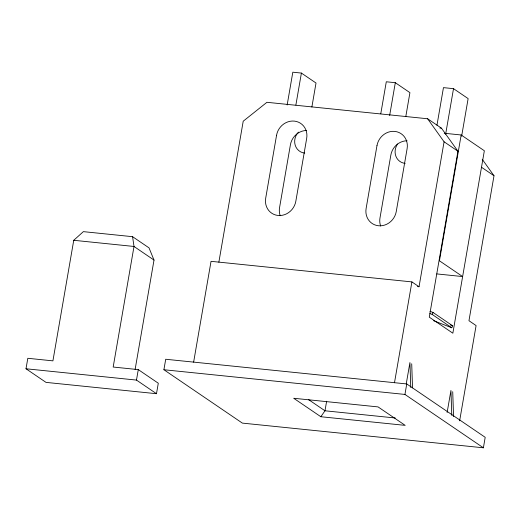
<?xml version="1.0" encoding="UTF-8"?>
<svg xmlns="http://www.w3.org/2000/svg" width="520" height="520" viewBox="0 0 520 520"><rect width="100%" height="100%" fill="white"/><g stroke="black" fill="none" stroke-linecap="round" stroke-linejoin="round"><path stroke-width="0.78" d="M132.574 236.685L134.004 246.467L113.178 367.036L138.281 369.61L158.294 383.221L156.481 393.705L46.007 382.382L26 368.771L27.814 358.287L52.916 360.861L73.743 240.292L83.362 231.641L132.574 236.685L149.019 247.871L154.011 260.078L135.115 369.466M156.481 393.705L136.474 380.088L138.281 369.61M163.904 369.74L165.718 359.255L406.75 383.949L485.199 437.32L483.392 447.804L242.359 423.104L163.904 369.74L404.937 394.433L483.392 447.804M193.629 362.161L211.042 261.326L411.905 281.905L419.036 286.754L444.08 141.791L427.615 118.762L266.923 102.297L243.217 121.206L218.862 262.19M287.157 104.981L292.819 72.195L301.399 73.073L316.017 83.018L311.877 107.01M295.874 105.059L301.399 73.073M326.632 401.238L324.981 410.787L320.84 416.728L293.696 398.262L378.06 406.906L405.197 425.366L320.84 416.728M380.776 113.757L386.295 81.776L395.31 82.7L409.929 92.645L405.788 116.63M389.649 115.479L395.31 82.7M436.969 125.216L443.456 87.633L453.512 88.66L468.13 98.605L461.637 136.188M394.485 382.746L411.905 281.905M445.634 134.238L453.512 88.66M406.257 383.799L409.929 362.57L410.774 387.465M404.937 394.433L406.75 383.949M427.615 118.762L441.48 128.193L457.945 151.222L429.279 317.161L452.855 333.197L484.348 150.755L461.168 134.986L444.229 133.25M461.168 134.986L439.439 260.793L462.612 276.562L436.8 273.917M447.129 412.484L450.938 390.468L451.782 415.363M482.241 159.302L494 175.754L468.962 320.717L476.093 325.572L459.641 420.81M433.017 312.449L452.628 325.786L451.776 327.769L432.166 314.425L433.017 312.449L429.988 311.272M439.868 128.031L441.48 128.193M73.743 240.292L134.004 246.467L154.011 260.078M417.424 286.592L419.036 286.754M26 368.771L136.474 380.088M395.265 417.989L324.981 410.787L308.614 399.646M429.897 313.547L432.166 314.425M450.359 324.909L452.628 325.786M433.628 320.723L451.776 327.769M444.08 141.791L457.945 151.222M481.52 167.258L494 175.754M452.719 391.684L453.563 416.572M411.71 363.786L412.529 387.875M407.05 140.758A16.218 14.866 -55.8 0 0 390.851 155.019L379.99 217.919A16.218 14.866 -55.8 0 0 380.647 225.992M306.618 130.468A16.218 14.866 -55.8 0 0 290.42 144.729L279.558 207.63A16.218 14.866 -55.8 0 0 280.215 215.703M405.158 163.391A12.974 11.895 -55.8 0 1 397.579 143.995M304.726 153.101A12.974 11.895 -55.8 0 1 295.178 145.132A12.974 11.895 -55.8 0 1 298.428 132.126M276.556 135.291L265.694 198.198A16.218 14.866 -55.8 0 0 278.038 215.469A16.218 14.866 -55.8 0 0 295.822 201.286L306.683 138.379A16.218 14.866 -55.8 0 0 294.339 121.108A16.218 14.866 -55.8 0 0 276.556 135.291M376.987 145.587L366.119 208.488A16.218 14.866 -55.8 0 0 378.469 225.758A16.218 14.866 -55.8 0 0 396.253 211.575L407.115 148.668A16.218 14.866 -55.8 0 0 394.771 131.404A16.218 14.866 -55.8 0 0 376.987 145.587"/></g></svg>
